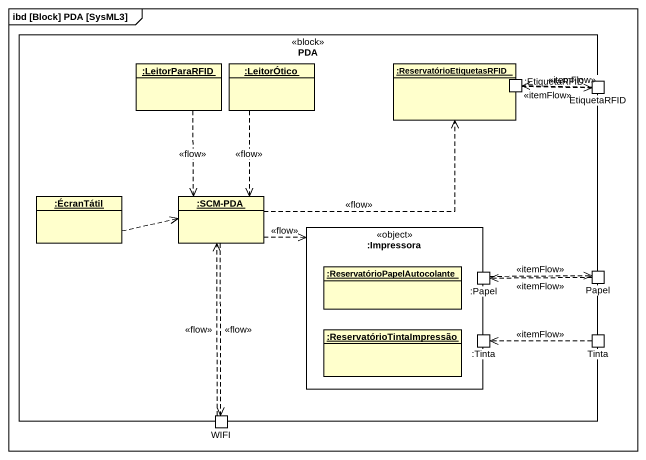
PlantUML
@startuml
mainframe ibd [Block] PDA [SysML3]
allowmixing
hide circle
hide empty members
rectangle PDA <<block>> {
  object ":LeitorParaRFID" as LeitorParaRFID
  object ":LeitorÓtico" as LeitorÓtico
  rectangle ":ReservatórioEtiquetasRFID" as ReservatórioEtiquetasRFID <<object>> {
    port ":EtiquetaRFID" as EtiquetaRFID
  }
  port "EtiquetaRFID" as EtiquetaRFID_2
  object ":ÉcranTátil" as ÉcranTátil
  object ":SCM-PDA" as SCM_PDA
  rectangle ":Impressora" as Impressora <<object>> {
    object ":ReservatórioPapelAutocolante" as ReservatórioPapelAutocolante
    port ":Papel" as Papel
    object ":ReservatórioTintaImpressão" as ReservatórioTintaImpressão
    port ":Tinta" as Tinta
  }
  port "Papel" as Papel_2
  port "Tinta" as Tinta_2
  port WIFI
}
LeitorParaRFID ..> SCM_PDA : <<flow>>
LeitorÓtico ..> SCM_PDA : <<flow>>
EtiquetaRFID .right.> EtiquetaRFID_2 : <<itemFlow>>
EtiquetaRFID_2 .left.> EtiquetaRFID : <<itemFlow>>
ÉcranTátil .right.> SCM_PDA
SCM_PDA .right.> ReservatórioEtiquetasRFID : <<flow>>
SCM_PDA .right.> Impressora : <<flow>>
SCM_PDA ..> WIFI : <<flow>>
Papel .right.> Papel_2 : <<itemFlow>>
Papel_2 .left.> Papel : <<itemFlow>>
Tinta_2 .left.> Tinta : <<itemFlow>>
WIFI .up.> SCM_PDA : <<flow>>
@enduml
